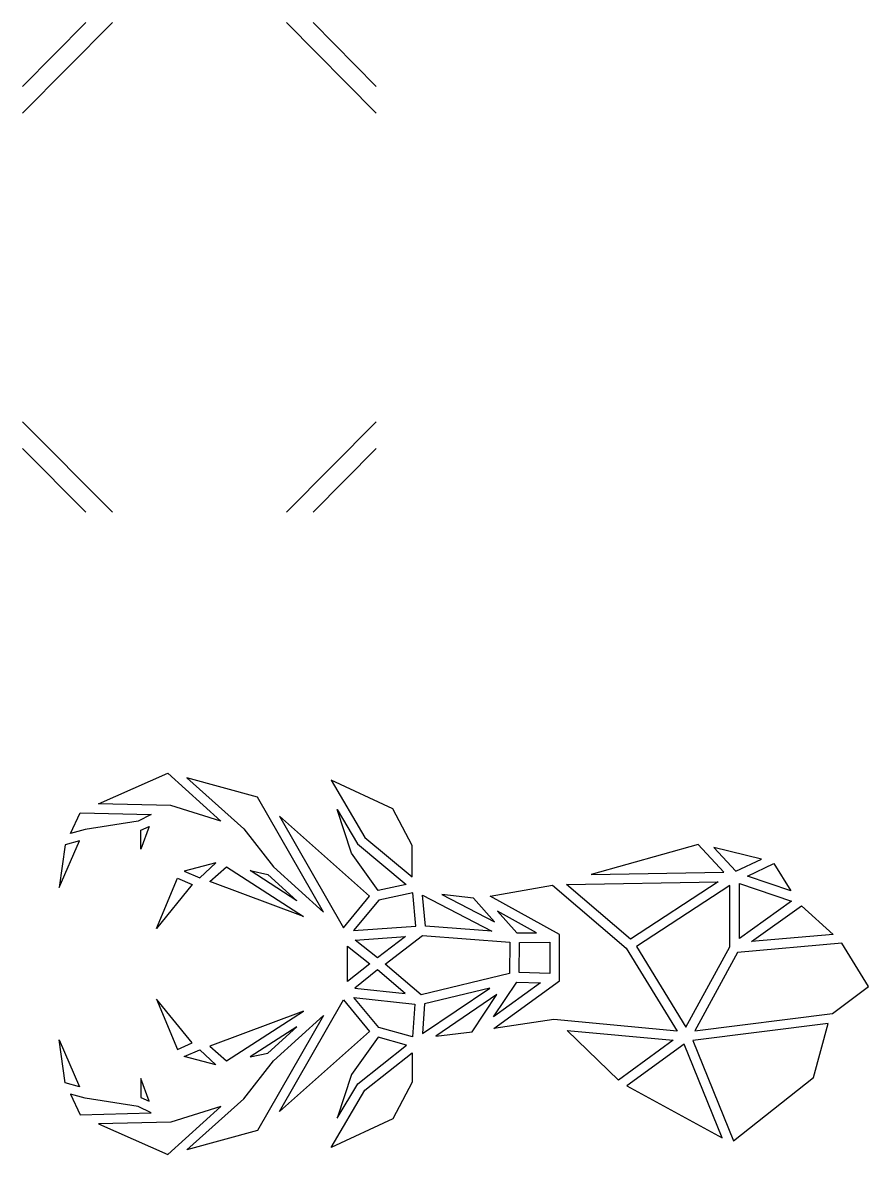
# Model space of a CAD drawing. Header units: millimetres. Extents: x 12 to 133, y 23 to 185.
import ezdxf

# ---------------------------------------------------------------- set-up
doc = ezdxf.new("R2010")
doc.units = ezdxf.units.MM

msp = doc.modelspace()

# ---------------------------------------------------------------- linework, layer by layer
for points in [[(11.81, 175.87), (20.84, 184.98)], [(11.81, 172.04), (24.64, 184.98)], [(62.34, 172.04), (49.51, 184.98)], [(62.34, 175.87), (53.31, 184.98)], [(11.81, 127.96), (24.64, 115.02)], [(62.34, 127.96), (49.51, 115.02)], [(11.81, 124.13), (20.84, 115.02)], [(62.34, 124.13), (53.31, 115.02)]]:
    msp.add_lwpolyline(points)
for points in [[(40.14, 70.92), (33, 73.12), (22.66, 73.37), (32.56, 77.74)], [(54.8, 57.88), (45.37, 74.32), (35.29, 77.11), (43.39, 69.82), (47.64, 64.39)], [(67.46, 62.94), (67.45, 67.44), (64.72, 72.67), (55.87, 76.74), (60.72, 68.55)], [(28.33, 70.88), (20.73, 69.71), (18.64, 69.14), (20.03, 72.07), (30.19, 71.83)], [(48.49, 71.62), (57.64, 55.66), (61.37, 60.17)], [(62.6, 61), (58.8, 66.35), (56.76, 72.57), (59.67, 67.66), (66.63, 61.86)], [(29.91, 70.16), (28.71, 66.89), (28.68, 69.6)], [(17.9, 67.52), (17.05, 61.4), (19.93, 68.08)], [(108.35, 67.55), (93.02, 63.27), (112.01, 63.6)], [(113.7, 63.78), (117.38, 65.49), (110.59, 67.13)], [(37.14, 62.82), (39.43, 64.94), (34.89, 63.78)], [(115.36, 63.05), (119.16, 64.83), (121.57, 60.93)], [(51.92, 57.29), (38.55, 62.27), (40.92, 64.39)], [(44.31, 63.83), (46.82, 63.3), (50.97, 59.52)], [(36.03, 61.83), (30.94, 55.58), (33.95, 62.77)], [(87.71, 42.55), (79.11, 41.26), (88.51, 48.07), (88.51, 54.72), (78.59, 60.2), (87.53, 61.77), (98.06, 52.75), (105.32, 40.92)], [(111.19, 62.23), (98.64, 54.05), (89.53, 61.85)], [(112.86, 61.69), (99.51, 52.99), (106.58, 41.47), (112.86, 52.97)], [(114.22, 54.12), (114.22, 62), (121.68, 59.46)], [(67.98, 55.9), (67.54, 60.66), (62.68, 59.63), (59.08, 55.26)], [(78.84, 55.18), (69.35, 55.91), (68.94, 60.31)], [(76.24, 59.89), (71.72, 60.4), (79.21, 56.52)], [(115.96, 53.69), (123.1, 58.8), (127.62, 54.71)], [(79.68, 58.04), (82.42, 54.93), (85.25, 54.96)], [(66.5, 54.43), (62.52, 51.38), (59.33, 53.92)], [(68.76, 46.09), (63.59, 50.49), (68.93, 54.58), (81.43, 53.62), (81.38, 49.15)], [(82.74, 49.27), (82.79, 53.57), (87.15, 53.63), (87.15, 49.12)], [(127.53, 43.43), (132.65, 47.27), (128.87, 53.46), (113.96, 52.15), (107.85, 40.96)], [(58.22, 47.98), (58.22, 53.06), (61.42, 50.52)], [(66.45, 46.27), (62.49, 49.64), (59.26, 47.06)], [(78.55, 47.06), (69.23, 44.8), (68.93, 40.55)], [(79.1, 42.93), (82.41, 47.92), (85.82, 47.81)], [(36.03, 39.21), (30.94, 45.46), (33.95, 38.27)], [(48.49, 29.42), (57.64, 45.38), (61.37, 40.87)], [(67.86, 44.74), (67.53, 40.08), (62.7, 41.4), (59.14, 45.71)], [(76.06, 40.81), (79.58, 46.12), (70.84, 40.2)], [(51.92, 43.75), (38.55, 38.77), (40.92, 36.65)], [(54.8, 43.16), (45.37, 26.72), (35.29, 23.93), (43.39, 31.22), (47.64, 36.65)], [(44.31, 37.22), (46.82, 37.74), (50.97, 41.52)], [(104.76, 39.61), (96.95, 33.91), (89.6, 41.01)], [(124.81, 34.26), (126.88, 41.98), (107.58, 39.55), (113.39, 25.22)], [(17.9, 33.52), (17.05, 39.64), (19.93, 32.96)], [(62.59, 40.02), (58.8, 34.69), (56.76, 28.47), (59.68, 33.39), (66.67, 38.9)], [(106.31, 39.05), (98.15, 33.11), (111.75, 25.64)], [(37.14, 38.22), (39.43, 36.1), (34.89, 37.26)], [(67.47, 37.8), (67.45, 33.6), (64.72, 28.37), (55.87, 24.3), (60.72, 32.48)], [(29.91, 30.88), (28.71, 34.15), (28.68, 31.44)], [(28.33, 30.16), (20.73, 31.33), (18.64, 31.9), (20.03, 28.97), (30.19, 29.21)], [(40.14, 30.12), (33, 27.92), (22.66, 27.67), (32.56, 23.3)]]:
    msp.add_lwpolyline(points, close=True)

doc.saveas('drawing.dxf')
